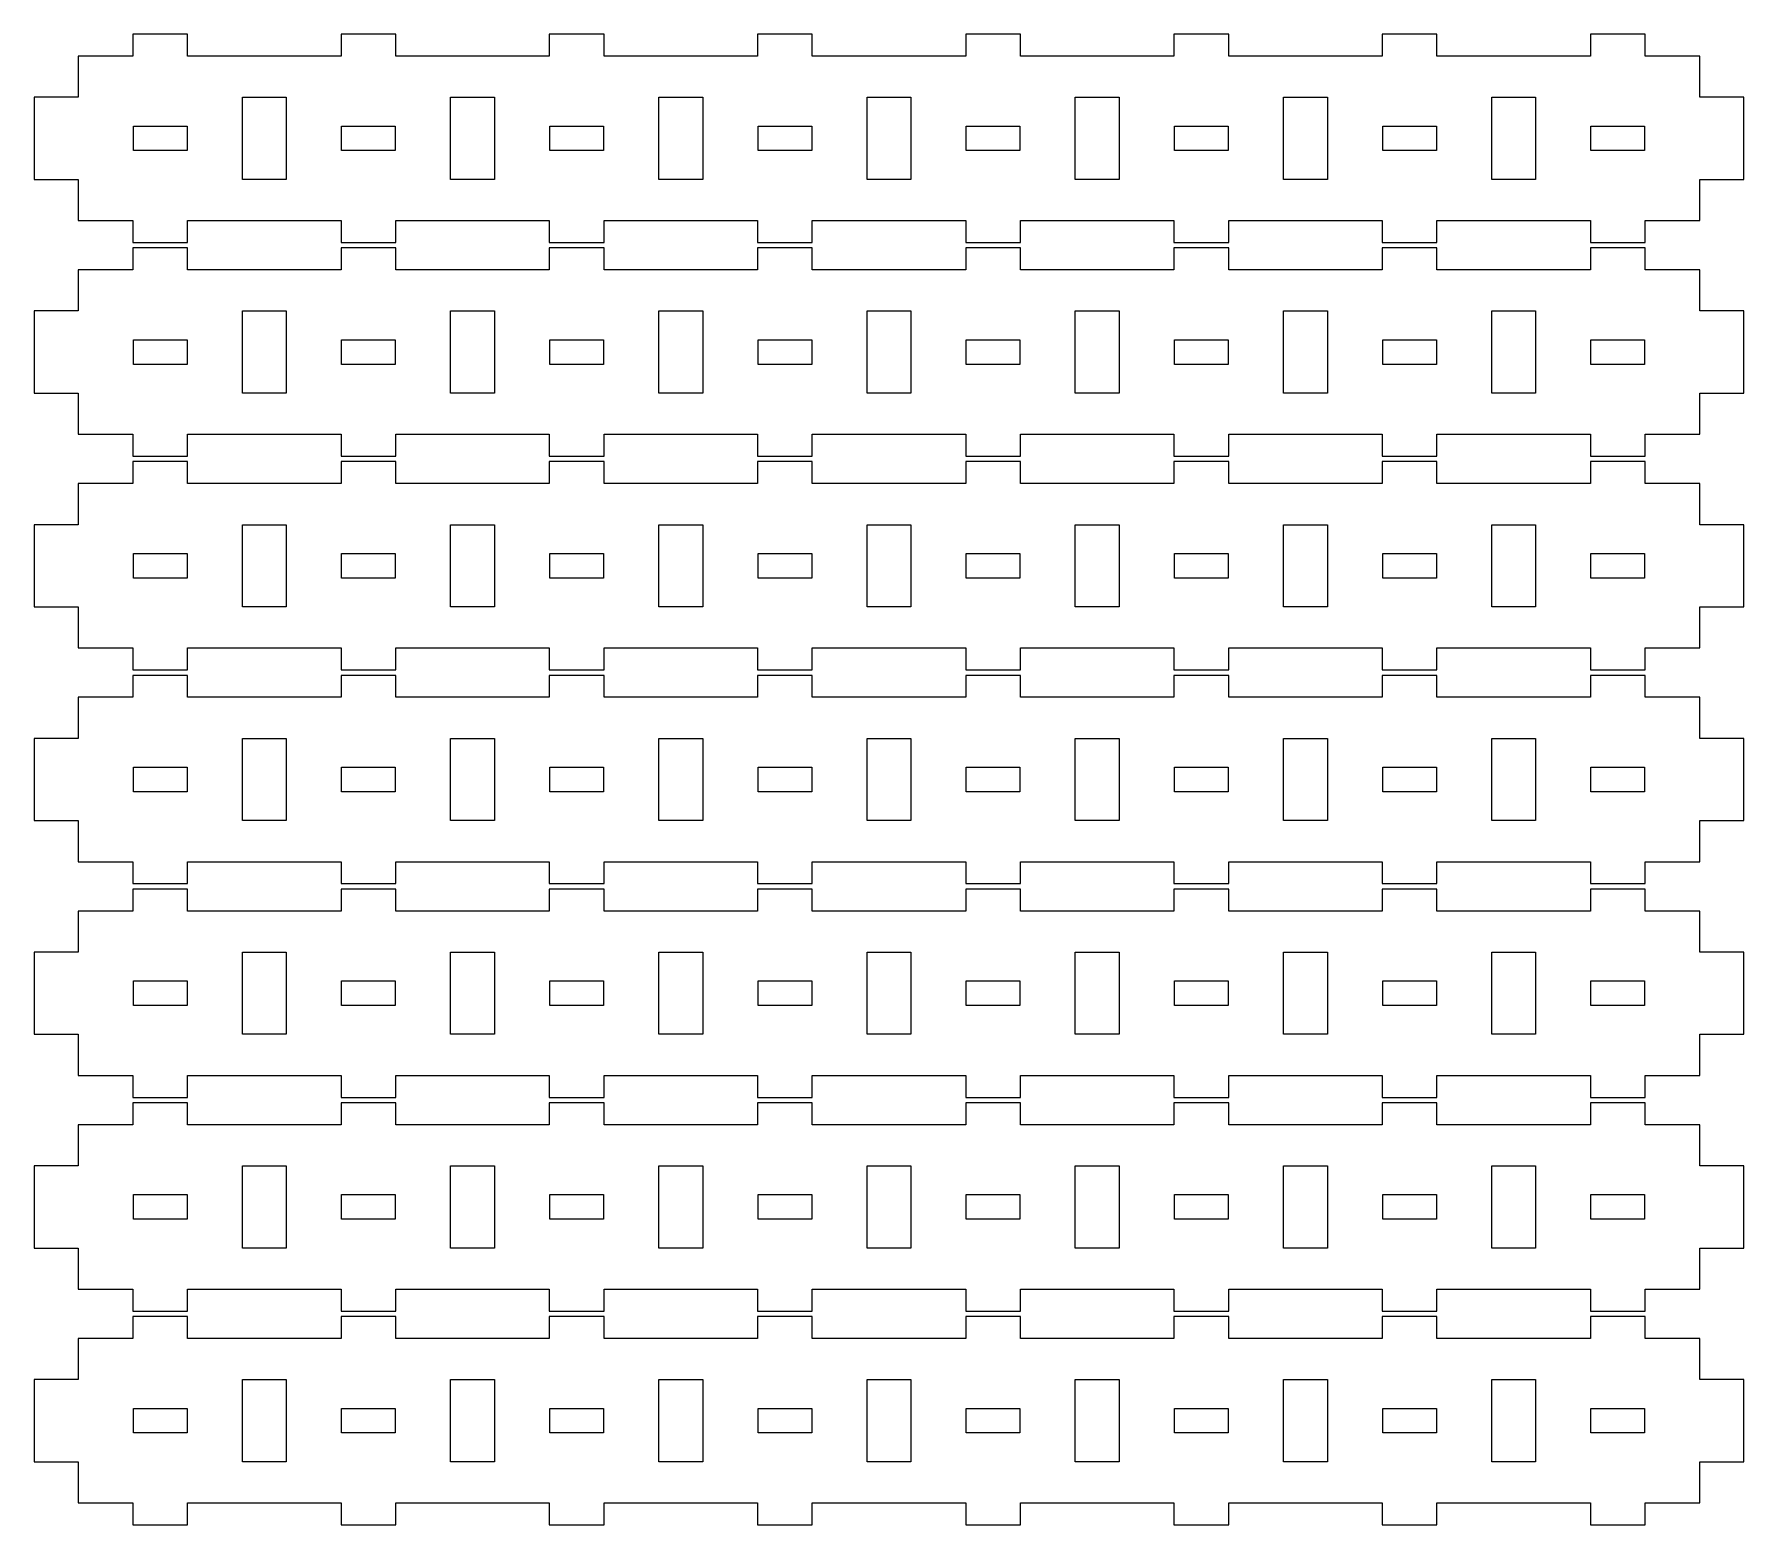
# Model space of a CAD drawing. Header units: metres. Extents: x -160 to 479, y -45 to 506.
# Drawn here: x -156 to 156, y 234.5 to 506.5 of the extents above; entities that cross this region are included whole.
import ezdxf

# ---------------------------------------------------------------- set-up
doc = ezdxf.new("R2010")
doc.units = ezdxf.units.M

msp = doc.modelspace()

# ---------------------------------------------------------------- linework, layer by layer
for p, q in [((-128, 506.5), (-138, 506.5)), ((-138, 506.5), (-138, 502.5)), ((-128, 502.5), (-128, 506.5)), ((-90, 506.5), (-100, 506.5)), ((-100, 506.5), (-100, 502.5)), ((-90, 502.5), (-90, 506.5)), ((-52, 506.5), (-62, 506.5)), ((-62, 506.5), (-62, 502.5)), ((-52, 502.5), (-52, 506.5)), ((-14, 506.5), (-24, 506.5)), ((-24, 506.5), (-24, 502.5)), ((-14, 502.5), (-14, 506.5)), ((24, 506.5), (14, 506.5)), ((14, 506.5), (14, 502.5)), ((24, 502.5), (24, 506.5)), ((62, 506.5), (52, 506.5)), ((52, 506.5), (52, 502.5)), ((62, 502.5), (62, 506.5)), ((100, 506.5), (90, 506.5)), ((90, 506.5), (90, 502.5)), ((100, 502.5), (100, 506.5)), ((138, 506.5), (128, 506.5)), ((128, 506.5), (128, 502.5)), ((138, 502.5), (138, 506.5)), ((-138, 502.5), (-148, 502.5)), ((-148, 502.5), (-148, 495)), ((-100, 502.5), (-128, 502.5)), ((-62, 502.5), (-90, 502.5)), ((-24, 502.5), (-52, 502.5)), ((14, 502.5), (-14, 502.5)), ((52, 502.5), (24, 502.5)), ((90, 502.5), (62, 502.5)), ((128, 502.5), (100, 502.5)), ((148, 502.5), (138, 502.5)), ((148, 495), (148, 502.5)), ((-148, 495), (-156, 495)), ((-156, 495), (-156, 480)), ((-118, 480), (-118, 495)), ((-118, 495), (-110, 495)), ((-110, 495), (-110, 480)), ((-80, 480), (-80, 495)), ((-80, 495), (-72, 495)), ((-72, 495), (-72, 480)), ((-42, 480), (-42, 495)), ((-42, 495), (-34, 495)), ((-34, 495), (-34, 480)), ((-4, 480), (-4, 495)), ((-4, 495), (4, 495)), ((4, 495), (4, 480)), ((34, 480), (34, 495)), ((34, 495), (42, 495)), ((42, 495), (42, 480)), ((72, 480), (72, 495)), ((72, 495), (80, 495)), ((80, 495), (80, 480)), ((110, 480), (110, 495)), ((110, 495), (118, 495)), ((118, 495), (118, 480)), ((156, 495), (148, 495)), ((156, 480), (156, 495)), ((-137.89, 485.255), (-137.89, 489.745)), ((-137.89, 489.745), (-128.11, 489.745)), ((-128.11, 489.745), (-128.11, 485.255)), ((-99.89, 485.255), (-99.89, 489.745)), ((-99.89, 489.745), (-90.11, 489.745)), ((-90.11, 489.745), (-90.11, 485.255)), ((-61.89, 485.255), (-61.89, 489.745)), ((-61.89, 489.745), (-52.11, 489.745)), ((-52.11, 489.745), (-52.11, 485.255)), ((-23.89, 485.255), (-23.89, 489.745)), ((-23.89, 489.745), (-14.11, 489.745)), ((-14.11, 489.745), (-14.11, 485.255)), ((14.11, 485.255), (14.11, 489.745)), ((14.11, 489.745), (23.89, 489.745)), ((23.89, 489.745), (23.89, 485.255)), ((52.11, 485.255), (52.11, 489.745)), ((52.11, 489.745), (61.89, 489.745)), ((61.89, 489.745), (61.89, 485.255)), ((90.11, 485.255), (90.11, 489.745)), ((90.11, 489.745), (99.89, 489.745)), ((99.89, 489.745), (99.89, 485.255)), ((128.11, 485.255), (128.11, 489.745)), ((128.11, 489.745), (137.89, 489.745)), ((137.89, 489.745), (137.89, 485.255)), ((-128.11, 485.255), (-137.89, 485.255)), ((-90.11, 485.255), (-99.89, 485.255)), ((-52.11, 485.255), (-61.89, 485.255)), ((-14.11, 485.255), (-23.89, 485.255)), ((23.89, 485.255), (14.11, 485.255)), ((61.89, 485.255), (52.11, 485.255)), ((99.89, 485.255), (90.11, 485.255)), ((137.89, 485.255), (128.11, 485.255)), ((-156, 480), (-148, 480)), ((-148, 480), (-148, 472.5)), ((-110, 480), (-118, 480)), ((-72, 480), (-80, 480)), ((-34, 480), (-42, 480)), ((4, 480), (-4, 480)), ((42, 480), (34, 480)), ((80, 480), (72, 480)), ((118, 480), (110, 480)), ((148, 472.5), (148, 480)), ((148, 480), (156, 480)), ((-148, 472.5), (-138, 472.5)), ((-138, 472.5), (-138, 468.5)), ((-128, 472.5), (-100, 472.5)), ((-128, 468.5), (-128, 472.5)), ((-100, 472.5), (-100, 468.5)), ((-90, 468.5), (-90, 472.5)), ((-90, 472.5), (-62, 472.5)), ((-62, 472.5), (-62, 468.5)), ((-52, 468.5), (-52, 472.5)), ((-52, 472.5), (-24, 472.5)), ((-24, 472.5), (-24, 468.5)), ((-14, 468.5), (-14, 472.5)), ((-14, 472.5), (14, 472.5)), ((14, 472.5), (14, 468.5)), ((24, 468.5), (24, 472.5)), ((24, 472.5), (52, 472.5)), ((52, 472.5), (52, 468.5)), ((62, 468.5), (62, 472.5)), ((62, 472.5), (90, 472.5)), ((90, 472.5), (90, 468.5)), ((100, 468.5), (100, 472.5)), ((100, 472.5), (128, 472.5)), ((128, 472.5), (128, 468.5)), ((138, 468.5), (138, 472.5)), ((138, 472.5), (148, 472.5)), ((-138, 468.5), (-128, 468.5)), ((-100, 468.5), (-90, 468.5)), ((-62, 468.5), (-52, 468.5)), ((-24, 468.5), (-14, 468.5)), ((14, 468.5), (24, 468.5)), ((52, 468.5), (62, 468.5)), ((90, 468.5), (100, 468.5)), ((128, 468.5), (138, 468.5)), ((-128, 467.5), (-138, 467.5)), ((-138, 467.5), (-138, 463.5)), ((-128, 463.5), (-128, 467.5)), ((-90, 467.5), (-100, 467.5)), ((-100, 467.5), (-100, 463.5)), ((-90, 463.5), (-90, 467.5)), ((-52, 467.5), (-62, 467.5)), ((-62, 467.5), (-62, 463.5)), ((-52, 463.5), (-52, 467.5)), ((-14, 467.5), (-24, 467.5)), ((-24, 467.5), (-24, 463.5)), ((-14, 463.5), (-14, 467.5)), ((24, 467.5), (14, 467.5)), ((14, 467.5), (14, 463.5)), ((24, 463.5), (24, 467.5)), ((62, 467.5), (52, 467.5)), ((52, 467.5), (52, 463.5)), ((62, 463.5), (62, 467.5)), ((100, 467.5), (90, 467.5)), ((90, 467.5), (90, 463.5)), ((100, 463.5), (100, 467.5)), ((138, 467.5), (128, 467.5)), ((128, 467.5), (128, 463.5)), ((138, 463.5), (138, 467.5)), ((-138, 463.5), (-148, 463.5)), ((-148, 463.5), (-148, 456)), ((-100, 463.5), (-128, 463.5)), ((-62, 463.5), (-90, 463.5)), ((-24, 463.5), (-52, 463.5)), ((14, 463.5), (-14, 463.5)), ((52, 463.5), (24, 463.5)), ((90, 463.5), (62, 463.5)), ((128, 463.5), (100, 463.5)), ((148, 463.5), (138, 463.5)), ((148, 456), (148, 463.5)), ((-148, 456), (-156, 456)), ((-156, 456), (-156, 441)), ((-118, 441), (-118, 456)), ((-118, 456), (-110, 456)), ((-110, 456), (-110, 441)), ((-80, 441), (-80, 456)), ((-80, 456), (-72, 456)), ((-72, 456), (-72, 441)), ((-42, 441), (-42, 456)), ((-42, 456), (-34, 456)), ((-34, 456), (-34, 441)), ((-4, 441), (-4, 456)), ((-4, 456), (4, 456)), ((4, 456), (4, 441)), ((34, 441), (34, 456)), ((34, 456), (42, 456)), ((42, 456), (42, 441)), ((72, 441), (72, 456)), ((72, 456), (80, 456)), ((80, 456), (80, 441)), ((110, 441), (110, 456)), ((110, 456), (118, 456)), ((118, 456), (118, 441)), ((156, 456), (148, 456)), ((156, 441), (156, 456)), ((-137.89, 446.255), (-137.89, 450.745)), ((-137.89, 450.745), (-128.11, 450.745)), ((-128.11, 450.745), (-128.11, 446.255)), ((-99.89, 446.255), (-99.89, 450.745)), ((-99.89, 450.745), (-90.11, 450.745)), ((-90.11, 450.745), (-90.11, 446.255)), ((-61.89, 446.255), (-61.89, 450.745)), ((-61.89, 450.745), (-52.11, 450.745)), ((-52.11, 450.745), (-52.11, 446.255)), ((-23.89, 446.255), (-23.89, 450.745)), ((-23.89, 450.745), (-14.11, 450.745)), ((-14.11, 450.745), (-14.11, 446.255)), ((14.11, 446.255), (14.11, 450.745)), ((14.11, 450.745), (23.89, 450.745)), ((23.89, 450.745), (23.89, 446.255)), ((52.11, 446.255), (52.11, 450.745)), ((52.11, 450.745), (61.89, 450.745)), ((61.89, 450.745), (61.89, 446.255)), ((90.11, 446.255), (90.11, 450.745)), ((90.11, 450.745), (99.89, 450.745)), ((99.89, 450.745), (99.89, 446.255)), ((128.11, 446.255), (128.11, 450.745)), ((128.11, 450.745), (137.89, 450.745)), ((137.89, 450.745), (137.89, 446.255)), ((-128.11, 446.255), (-137.89, 446.255)), ((-90.11, 446.255), (-99.89, 446.255)), ((-52.11, 446.255), (-61.89, 446.255)), ((-14.11, 446.255), (-23.89, 446.255)), ((23.89, 446.255), (14.11, 446.255)), ((61.89, 446.255), (52.11, 446.255)), ((99.89, 446.255), (90.11, 446.255)), ((137.89, 446.255), (128.11, 446.255)), ((-156, 441), (-148, 441)), ((-148, 441), (-148, 433.5)), ((-110, 441), (-118, 441)), ((-72, 441), (-80, 441)), ((-34, 441), (-42, 441)), ((4, 441), (-4, 441)), ((42, 441), (34, 441)), ((80, 441), (72, 441)), ((118, 441), (110, 441)), ((148, 433.5), (148, 441)), ((148, 441), (156, 441)), ((-148, 433.5), (-138, 433.5)), ((-138, 433.5), (-138, 429.5)), ((-128, 433.5), (-100, 433.5)), ((-128, 429.5), (-128, 433.5)), ((-100, 433.5), (-100, 429.5)), ((-90, 429.5), (-90, 433.5)), ((-90, 433.5), (-62, 433.5)), ((-62, 433.5), (-62, 429.5)), ((-52, 429.5), (-52, 433.5)), ((-52, 433.5), (-24, 433.5)), ((-24, 433.5), (-24, 429.5)), ((-14, 429.5), (-14, 433.5)), ((-14, 433.5), (14, 433.5)), ((14, 433.5), (14, 429.5)), ((24, 429.5), (24, 433.5)), ((24, 433.5), (52, 433.5)), ((52, 433.5), (52, 429.5)), ((62, 429.5), (62, 433.5)), ((62, 433.5), (90, 433.5)), ((90, 433.5), (90, 429.5)), ((100, 429.5), (100, 433.5)), ((100, 433.5), (128, 433.5)), ((128, 433.5), (128, 429.5)), ((138, 429.5), (138, 433.5)), ((138, 433.5), (148, 433.5)), ((-138, 429.5), (-128, 429.5)), ((-128, 428.5), (-138, 428.5)), ((-138, 428.5), (-138, 424.5)), ((-128, 424.5), (-128, 428.5)), ((-100, 429.5), (-90, 429.5)), ((-90, 428.5), (-100, 428.5)), ((-100, 428.5), (-100, 424.5)), ((-90, 424.5), (-90, 428.5)), ((-62, 429.5), (-52, 429.5)), ((-52, 428.5), (-62, 428.5)), ((-62, 428.5), (-62, 424.5)), ((-52, 424.5), (-52, 428.5)), ((-24, 429.5), (-14, 429.5)), ((-14, 428.5), (-24, 428.5)), ((-24, 428.5), (-24, 424.5)), ((-14, 424.5), (-14, 428.5)), ((14, 429.5), (24, 429.5)), ((24, 428.5), (14, 428.5)), ((14, 428.5), (14, 424.5)), ((24, 424.5), (24, 428.5)), ((52, 429.5), (62, 429.5)), ((62, 428.5), (52, 428.5)), ((52, 428.5), (52, 424.5)), ((62, 424.5), (62, 428.5)), ((90, 429.5), (100, 429.5)), ((100, 428.5), (90, 428.5)), ((90, 428.5), (90, 424.5)), ((100, 424.5), (100, 428.5)), ((128, 429.5), (138, 429.5)), ((138, 428.5), (128, 428.5)), ((128, 428.5), (128, 424.5)), ((138, 424.5), (138, 428.5)), ((-138, 424.5), (-148, 424.5)), ((-148, 424.5), (-148, 417)), ((-100, 424.5), (-128, 424.5)), ((-62, 424.5), (-90, 424.5)), ((-24, 424.5), (-52, 424.5)), ((14, 424.5), (-14, 424.5)), ((52, 424.5), (24, 424.5)), ((90, 424.5), (62, 424.5)), ((128, 424.5), (100, 424.5)), ((148, 424.5), (138, 424.5)), ((148, 417), (148, 424.5)), ((-148, 417), (-156, 417)), ((-156, 417), (-156, 402)), ((-118, 402), (-118, 417)), ((-118, 417), (-110, 417)), ((-110, 417), (-110, 402)), ((-80, 402), (-80, 417)), ((-80, 417), (-72, 417)), ((-72, 417), (-72, 402)), ((-42, 402), (-42, 417)), ((-42, 417), (-34, 417)), ((-34, 417), (-34, 402)), ((-4, 402), (-4, 417)), ((-4, 417), (4, 417)), ((4, 417), (4, 402)), ((34, 402), (34, 417)), ((34, 417), (42, 417)), ((42, 417), (42, 402)), ((72, 402), (72, 417)), ((72, 417), (80, 417)), ((80, 417), (80, 402)), ((110, 402), (110, 417)), ((110, 417), (118, 417)), ((118, 417), (118, 402)), ((156, 417), (148, 417)), ((156, 402), (156, 417)), ((-137.89, 407.255), (-137.89, 411.745)), ((-137.89, 411.745), (-128.11, 411.745)), ((-128.11, 411.745), (-128.11, 407.255)), ((-99.89, 407.255), (-99.89, 411.745)), ((-99.89, 411.745), (-90.11, 411.745)), ((-90.11, 411.745), (-90.11, 407.255)), ((-61.89, 407.255), (-61.89, 411.745)), ((-61.89, 411.745), (-52.11, 411.745)), ((-52.11, 411.745), (-52.11, 407.255)), ((-23.89, 407.255), (-23.89, 411.745)), ((-23.89, 411.745), (-14.11, 411.745)), ((-14.11, 411.745), (-14.11, 407.255)), ((14.11, 407.255), (14.11, 411.745)), ((14.11, 411.745), (23.89, 411.745)), ((23.89, 411.745), (23.89, 407.255)), ((52.11, 407.255), (52.11, 411.745)), ((52.11, 411.745), (61.89, 411.745)), ((61.89, 411.745), (61.89, 407.255)), ((90.11, 407.255), (90.11, 411.745)), ((90.11, 411.745), (99.89, 411.745)), ((99.89, 411.745), (99.89, 407.255)), ((128.11, 407.255), (128.11, 411.745)), ((128.11, 411.745), (137.89, 411.745)), ((137.89, 411.745), (137.89, 407.255)), ((-128.11, 407.255), (-137.89, 407.255)), ((-90.11, 407.255), (-99.89, 407.255)), ((-52.11, 407.255), (-61.89, 407.255)), ((-14.11, 407.255), (-23.89, 407.255)), ((23.89, 407.255), (14.11, 407.255)), ((61.89, 407.255), (52.11, 407.255)), ((99.89, 407.255), (90.11, 407.255)), ((137.89, 407.255), (128.11, 407.255)), ((-156, 402), (-148, 402)), ((-148, 402), (-148, 394.5)), ((-110, 402), (-118, 402)), ((-72, 402), (-80, 402)), ((-34, 402), (-42, 402)), ((4, 402), (-4, 402)), ((42, 402), (34, 402)), ((80, 402), (72, 402)), ((118, 402), (110, 402)), ((148, 394.5), (148, 402)), ((148, 402), (156, 402)), ((-148, 394.5), (-138, 394.5)), ((-138, 394.5), (-138, 390.5)), ((-128, 394.5), (-100, 394.5)), ((-128, 390.5), (-128, 394.5)), ((-100, 394.5), (-100, 390.5)), ((-90, 390.5), (-90, 394.5)), ((-90, 394.5), (-62, 394.5)), ((-62, 394.5), (-62, 390.5)), ((-52, 390.5), (-52, 394.5)), ((-52, 394.5), (-24, 394.5)), ((-24, 394.5), (-24, 390.5)), ((-14, 390.5), (-14, 394.5)), ((-14, 394.5), (14, 394.5)), ((14, 394.5), (14, 390.5)), ((24, 390.5), (24, 394.5)), ((24, 394.5), (52, 394.5)), ((52, 394.5), (52, 390.5)), ((62, 390.5), (62, 394.5)), ((62, 394.5), (90, 394.5)), ((90, 394.5), (90, 390.5)), ((100, 390.5), (100, 394.5)), ((100, 394.5), (128, 394.5)), ((128, 394.5), (128, 390.5)), ((138, 390.5), (138, 394.5)), ((138, 394.5), (148, 394.5)), ((-138, 390.5), (-128, 390.5)), ((-100, 390.5), (-90, 390.5)), ((-62, 390.5), (-52, 390.5)), ((-24, 390.5), (-14, 390.5)), ((14, 390.5), (24, 390.5)), ((52, 390.5), (62, 390.5)), ((90, 390.5), (100, 390.5)), ((128, 390.5), (138, 390.5)), ((-128, 389.5), (-138, 389.5)), ((-138, 389.5), (-138, 385.5)), ((-128, 385.5), (-128, 389.5)), ((-90, 389.5), (-100, 389.5)), ((-100, 389.5), (-100, 385.5)), ((-90, 385.5), (-90, 389.5)), ((-52, 389.5), (-62, 389.5)), ((-62, 389.5), (-62, 385.5)), ((-52, 385.5), (-52, 389.5)), ((-14, 389.5), (-24, 389.5)), ((-24, 389.5), (-24, 385.5)), ((-14, 385.5), (-14, 389.5)), ((24, 389.5), (14, 389.5)), ((14, 389.5), (14, 385.5)), ((24, 385.5), (24, 389.5)), ((62, 389.5), (52, 389.5)), ((52, 389.5), (52, 385.5)), ((62, 385.5), (62, 389.5)), ((100, 389.5), (90, 389.5)), ((90, 389.5), (90, 385.5)), ((100, 385.5), (100, 389.5)), ((138, 389.5), (128, 389.5)), ((128, 389.5), (128, 385.5)), ((138, 385.5), (138, 389.5)), ((-138, 385.5), (-148, 385.5)), ((-148, 385.5), (-148, 378)), ((-100, 385.5), (-128, 385.5)), ((-62, 385.5), (-90, 385.5)), ((-24, 385.5), (-52, 385.5)), ((14, 385.5), (-14, 385.5)), ((52, 385.5), (24, 385.5)), ((90, 385.5), (62, 385.5)), ((128, 385.5), (100, 385.5)), ((148, 385.5), (138, 385.5)), ((148, 378), (148, 385.5)), ((-148, 378), (-156, 378)), ((-156, 378), (-156, 363)), ((-118, 363), (-118, 378)), ((-118, 378), (-110, 378)), ((-110, 378), (-110, 363)), ((-80, 363), (-80, 378)), ((-80, 378), (-72, 378)), ((-72, 378), (-72, 363)), ((-42, 363), (-42, 378)), ((-42, 378), (-34, 378)), ((-34, 378), (-34, 363)), ((-4, 363), (-4, 378)), ((-4, 378), (4, 378)), ((4, 378), (4, 363)), ((34, 363), (34, 378)), ((34, 378), (42, 378)), ((42, 378), (42, 363)), ((72, 363), (72, 378)), ((72, 378), (80, 378)), ((80, 378), (80, 363)), ((110, 363), (110, 378)), ((110, 378), (118, 378)), ((118, 378), (118, 363)), ((156, 378), (148, 378)), ((156, 363), (156, 378)), ((-137.89, 368.255), (-137.89, 372.745)), ((-137.89, 372.745), (-128.11, 372.745)), ((-128.11, 372.745), (-128.11, 368.255)), ((-99.89, 368.255), (-99.89, 372.745)), ((-99.89, 372.745), (-90.11, 372.745)), ((-90.11, 372.745), (-90.11, 368.255)), ((-61.89, 368.255), (-61.89, 372.745)), ((-61.89, 372.745), (-52.11, 372.745)), ((-52.11, 372.745), (-52.11, 368.255)), ((-23.89, 368.255), (-23.89, 372.745)), ((-23.89, 372.745), (-14.11, 372.745)), ((-14.11, 372.745), (-14.11, 368.255)), ((14.11, 368.255), (14.11, 372.745)), ((14.11, 372.745), (23.89, 372.745)), ((23.89, 372.745), (23.89, 368.255)), ((52.11, 368.255), (52.11, 372.745)), ((52.11, 372.745), (61.89, 372.745)), ((61.89, 372.745), (61.89, 368.255)), ((90.11, 368.255), (90.11, 372.745)), ((90.11, 372.745), (99.89, 372.745)), ((99.89, 372.745), (99.89, 368.255)), ((128.11, 368.255), (128.11, 372.745)), ((128.11, 372.745), (137.89, 372.745)), ((137.89, 372.745), (137.89, 368.255)), ((-128.11, 368.255), (-137.89, 368.255)), ((-90.11, 368.255), (-99.89, 368.255)), ((-52.11, 368.255), (-61.89, 368.255)), ((-14.11, 368.255), (-23.89, 368.255)), ((23.89, 368.255), (14.11, 368.255)), ((61.89, 368.255), (52.11, 368.255)), ((99.89, 368.255), (90.11, 368.255)), ((137.89, 368.255), (128.11, 368.255)), ((-156, 363), (-148, 363)), ((-148, 363), (-148, 355.5)), ((-110, 363), (-118, 363)), ((-72, 363), (-80, 363)), ((-34, 363), (-42, 363)), ((4, 363), (-4, 363)), ((42, 363), (34, 363)), ((80, 363), (72, 363)), ((118, 363), (110, 363)), ((148, 355.5), (148, 363)), ((148, 363), (156, 363)), ((-148, 355.5), (-138, 355.5)), ((-138, 355.5), (-138, 351.5)), ((-128, 355.5), (-100, 355.5)), ((-128, 351.5), (-128, 355.5)), ((-100, 355.5), (-100, 351.5)), ((-90, 351.5), (-90, 355.5)), ((-90, 355.5), (-62, 355.5)), ((-62, 355.5), (-62, 351.5)), ((-52, 351.5), (-52, 355.5)), ((-52, 355.5), (-24, 355.5)), ((-24, 355.5), (-24, 351.5)), ((-14, 351.5), (-14, 355.5)), ((-14, 355.5), (14, 355.5)), ((14, 355.5), (14, 351.5)), ((24, 351.5), (24, 355.5)), ((24, 355.5), (52, 355.5)), ((52, 355.5), (52, 351.5)), ((62, 351.5), (62, 355.5)), ((62, 355.5), (90, 355.5)), ((90, 355.5), (90, 351.5)), ((100, 351.5), (100, 355.5)), ((100, 355.5), (128, 355.5)), ((128, 355.5), (128, 351.5)), ((138, 351.5), (138, 355.5)), ((138, 355.5), (148, 355.5)), ((-138, 351.5), (-128, 351.5)), ((-128, 350.5), (-138, 350.5)), ((-138, 350.5), (-138, 346.5)), ((-128, 346.5), (-128, 350.5)), ((-100, 351.5), (-90, 351.5)), ((-90, 350.5), (-100, 350.5)), ((-100, 350.5), (-100, 346.5)), ((-90, 346.5), (-90, 350.5)), ((-62, 351.5), (-52, 351.5)), ((-52, 350.5), (-62, 350.5)), ((-62, 350.5), (-62, 346.5)), ((-52, 346.5), (-52, 350.5)), ((-24, 351.5), (-14, 351.5)), ((-14, 350.5), (-24, 350.5)), ((-24, 350.5), (-24, 346.5)), ((-14, 346.5), (-14, 350.5)), ((14, 351.5), (24, 351.5)), ((24, 350.5), (14, 350.5)), ((14, 350.5), (14, 346.5)), ((24, 346.5), (24, 350.5)), ((52, 351.5), (62, 351.5)), ((62, 350.5), (52, 350.5)), ((52, 350.5), (52, 346.5)), ((62, 346.5), (62, 350.5)), ((90, 351.5), (100, 351.5)), ((100, 350.5), (90, 350.5)), ((90, 350.5), (90, 346.5)), ((100, 346.5), (100, 350.5)), ((128, 351.5), (138, 351.5)), ((138, 350.5), (128, 350.5)), ((128, 350.5), (128, 346.5)), ((138, 346.5), (138, 350.5)), ((-138, 346.5), (-148, 346.5)), ((-148, 346.5), (-148, 339)), ((-100, 346.5), (-128, 346.5)), ((-62, 346.5), (-90, 346.5)), ((-24, 346.5), (-52, 346.5)), ((14, 346.5), (-14, 346.5)), ((52, 346.5), (24, 346.5)), ((90, 346.5), (62, 346.5)), ((128, 346.5), (100, 346.5)), ((148, 346.5), (138, 346.5)), ((148, 339), (148, 346.5)), ((-148, 339), (-156, 339)), ((-156, 339), (-156, 324)), ((-118, 324), (-118, 339)), ((-118, 339), (-110, 339)), ((-110, 339), (-110, 324)), ((-80, 324), (-80, 339)), ((-80, 339), (-72, 339)), ((-72, 339), (-72, 324)), ((-42, 324), (-42, 339)), ((-42, 339), (-34, 339)), ((-34, 339), (-34, 324)), ((-4, 324), (-4, 339)), ((-4, 339), (4, 339)), ((4, 339), (4, 324)), ((34, 324), (34, 339)), ((34, 339), (42, 339)), ((42, 339), (42, 324)), ((72, 324), (72, 339)), ((72, 339), (80, 339)), ((80, 339), (80, 324)), ((110, 324), (110, 339)), ((110, 339), (118, 339)), ((118, 339), (118, 324)), ((156, 339), (148, 339)), ((156, 324), (156, 339)), ((-137.89, 329.255), (-137.89, 333.745)), ((-137.89, 333.745), (-128.11, 333.745)), ((-128.11, 333.745), (-128.11, 329.255)), ((-99.89, 329.255), (-99.89, 333.745)), ((-99.89, 333.745), (-90.11, 333.745)), ((-90.11, 333.745), (-90.11, 329.255)), ((-61.89, 329.255), (-61.89, 333.745)), ((-61.89, 333.745), (-52.11, 333.745)), ((-52.11, 333.745), (-52.11, 329.255)), ((-23.89, 329.255), (-23.89, 333.745)), ((-23.89, 333.745), (-14.11, 333.745)), ((-14.11, 333.745), (-14.11, 329.255)), ((14.11, 329.255), (14.11, 333.745)), ((14.11, 333.745), (23.89, 333.745)), ((23.89, 333.745), (23.89, 329.255)), ((52.11, 329.255), (52.11, 333.745)), ((52.11, 333.745), (61.89, 333.745)), ((61.89, 333.745), (61.89, 329.255)), ((90.11, 329.255), (90.11, 333.745)), ((90.11, 333.745), (99.89, 333.745)), ((99.89, 333.745), (99.89, 329.255)), ((128.11, 329.255), (128.11, 333.745)), ((128.11, 333.745), (137.89, 333.745)), ((137.89, 333.745), (137.89, 329.255)), ((-128.11, 329.255), (-137.89, 329.255)), ((-90.11, 329.255), (-99.89, 329.255)), ((-52.11, 329.255), (-61.89, 329.255)), ((-14.11, 329.255), (-23.89, 329.255)), ((23.89, 329.255), (14.11, 329.255)), ((61.89, 329.255), (52.11, 329.255)), ((99.89, 329.255), (90.11, 329.255)), ((137.89, 329.255), (128.11, 329.255)), ((-156, 324), (-148, 324)), ((-148, 324), (-148, 316.5)), ((-110, 324), (-118, 324)), ((-72, 324), (-80, 324)), ((-34, 324), (-42, 324)), ((4, 324), (-4, 324)), ((42, 324), (34, 324)), ((80, 324), (72, 324)), ((118, 324), (110, 324)), ((148, 316.5), (148, 324)), ((148, 324), (156, 324)), ((-148, 316.5), (-138, 316.5)), ((-138, 316.5), (-138, 312.5)), ((-128, 316.5), (-100, 316.5)), ((-128, 312.5), (-128, 316.5)), ((-100, 316.5), (-100, 312.5)), ((-90, 312.5), (-90, 316.5)), ((-90, 316.5), (-62, 316.5)), ((-62, 316.5), (-62, 312.5)), ((-52, 312.5), (-52, 316.5)), ((-52, 316.5), (-24, 316.5)), ((-24, 316.5), (-24, 312.5)), ((-14, 312.5), (-14, 316.5)), ((-14, 316.5), (14, 316.5)), ((14, 316.5), (14, 312.5)), ((24, 312.5), (24, 316.5)), ((24, 316.5), (52, 316.5)), ((52, 316.5), (52, 312.5)), ((62, 312.5), (62, 316.5)), ((62, 316.5), (90, 316.5)), ((90, 316.5), (90, 312.5)), ((100, 312.5), (100, 316.5)), ((100, 316.5), (128, 316.5)), ((128, 316.5), (128, 312.5)), ((138, 312.5), (138, 316.5)), ((138, 316.5), (148, 316.5)), ((-138, 312.5), (-128, 312.5)), ((-100, 312.5), (-90, 312.5)), ((-62, 312.5), (-52, 312.5)), ((-24, 312.5), (-14, 312.5)), ((14, 312.5), (24, 312.5)), ((52, 312.5), (62, 312.5)), ((90, 312.5), (100, 312.5)), ((128, 312.5), (138, 312.5)), ((-128, 311.5), (-138, 311.5)), ((-138, 311.5), (-138, 307.5)), ((-128, 307.5), (-128, 311.5)), ((-90, 311.5), (-100, 311.5)), ((-100, 311.5), (-100, 307.5)), ((-90, 307.5), (-90, 311.5)), ((-52, 311.5), (-62, 311.5)), ((-62, 311.5), (-62, 307.5)), ((-52, 307.5), (-52, 311.5)), ((-14, 311.5), (-24, 311.5)), ((-24, 311.5), (-24, 307.5)), ((-14, 307.5), (-14, 311.5)), ((24, 311.5), (14, 311.5)), ((14, 311.5), (14, 307.5)), ((24, 307.5), (24, 311.5)), ((62, 311.5), (52, 311.5)), ((52, 311.5), (52, 307.5)), ((62, 307.5), (62, 311.5)), ((100, 311.5), (90, 311.5)), ((90, 311.5), (90, 307.5)), ((100, 307.5), (100, 311.5)), ((138, 311.5), (128, 311.5)), ((128, 311.5), (128, 307.5)), ((138, 307.5), (138, 311.5)), ((-138, 307.5), (-148, 307.5)), ((-148, 307.5), (-148, 300)), ((-100, 307.5), (-128, 307.5)), ((-62, 307.5), (-90, 307.5)), ((-24, 307.5), (-52, 307.5)), ((14, 307.5), (-14, 307.5)), ((52, 307.5), (24, 307.5)), ((90, 307.5), (62, 307.5)), ((128, 307.5), (100, 307.5)), ((148, 307.5), (138, 307.5)), ((148, 300), (148, 307.5)), ((-148, 300), (-156, 300)), ((-156, 300), (-156, 285)), ((-118, 285), (-118, 300)), ((-118, 300), (-110, 300)), ((-110, 300), (-110, 285)), ((-80, 285), (-80, 300)), ((-80, 300), (-72, 300)), ((-72, 300), (-72, 285)), ((-42, 285), (-42, 300)), ((-42, 300), (-34, 300)), ((-34, 300), (-34, 285)), ((-4, 285), (-4, 300)), ((-4, 300), (4, 300)), ((4, 300), (4, 285)), ((34, 285), (34, 300)), ((34, 300), (42, 300)), ((42, 300), (42, 285)), ((72, 285), (72, 300)), ((72, 300), (80, 300)), ((80, 300), (80, 285)), ((110, 285), (110, 300)), ((110, 300), (118, 300)), ((118, 300), (118, 285)), ((156, 300), (148, 300)), ((156, 285), (156, 300)), ((-137.89, 290.255), (-137.89, 294.745)), ((-137.89, 294.745), (-128.11, 294.745)), ((-128.11, 294.745), (-128.11, 290.255)), ((-99.89, 290.255), (-99.89, 294.745)), ((-99.89, 294.745), (-90.11, 294.745)), ((-90.11, 294.745), (-90.11, 290.255)), ((-61.89, 290.255), (-61.89, 294.745)), ((-61.89, 294.745), (-52.11, 294.745)), ((-52.11, 294.745), (-52.11, 290.255)), ((-23.89, 290.255), (-23.89, 294.745)), ((-23.89, 294.745), (-14.11, 294.745)), ((-14.11, 294.745), (-14.11, 290.255)), ((14.11, 290.255), (14.11, 294.745)), ((14.11, 294.745), (23.89, 294.745)), ((23.89, 294.745), (23.89, 290.255)), ((52.11, 290.255), (52.11, 294.745)), ((52.11, 294.745), (61.89, 294.745)), ((61.89, 294.745), (61.89, 290.255)), ((90.11, 290.255), (90.11, 294.745)), ((90.11, 294.745), (99.89, 294.745)), ((99.89, 294.745), (99.89, 290.255)), ((128.11, 290.255), (128.11, 294.745)), ((128.11, 294.745), (137.89, 294.745)), ((137.89, 294.745), (137.89, 290.255)), ((-128.11, 290.255), (-137.89, 290.255)), ((-90.11, 290.255), (-99.89, 290.255)), ((-52.11, 290.255), (-61.89, 290.255)), ((-14.11, 290.255), (-23.89, 290.255)), ((23.89, 290.255), (14.11, 290.255)), ((61.89, 290.255), (52.11, 290.255)), ((99.89, 290.255), (90.11, 290.255)), ((137.89, 290.255), (128.11, 290.255)), ((-156, 285), (-148, 285)), ((-148, 285), (-148, 277.5)), ((-110, 285), (-118, 285)), ((-72, 285), (-80, 285)), ((-34, 285), (-42, 285)), ((4, 285), (-4, 285)), ((42, 285), (34, 285)), ((80, 285), (72, 285)), ((118, 285), (110, 285)), ((148, 277.5), (148, 285)), ((148, 285), (156, 285)), ((-148, 277.5), (-138, 277.5)), ((-138, 277.5), (-138, 273.5)), ((-128, 277.5), (-100, 277.5)), ((-128, 273.5), (-128, 277.5)), ((-100, 277.5), (-100, 273.5)), ((-90, 273.5), (-90, 277.5)), ((-90, 277.5), (-62, 277.5)), ((-62, 277.5), (-62, 273.5)), ((-52, 273.5), (-52, 277.5)), ((-52, 277.5), (-24, 277.5)), ((-24, 277.5), (-24, 273.5)), ((-14, 273.5), (-14, 277.5)), ((-14, 277.5), (14, 277.5)), ((14, 277.5), (14, 273.5)), ((24, 273.5), (24, 277.5)), ((24, 277.5), (52, 277.5)), ((52, 277.5), (52, 273.5)), ((62, 273.5), (62, 277.5)), ((62, 277.5), (90, 277.5)), ((90, 277.5), (90, 273.5)), ((100, 273.5), (100, 277.5)), ((100, 277.5), (128, 277.5)), ((128, 277.5), (128, 273.5)), ((138, 273.5), (138, 277.5)), ((138, 277.5), (148, 277.5)), ((-138, 273.5), (-128, 273.5)), ((-128, 272.5), (-138, 272.5)), ((-138, 272.5), (-138, 268.5)), ((-128, 268.5), (-128, 272.5)), ((-100, 273.5), (-90, 273.5)), ((-90, 272.5), (-100, 272.5)), ((-100, 272.5), (-100, 268.5)), ((-90, 268.5), (-90, 272.5)), ((-62, 273.5), (-52, 273.5)), ((-52, 272.5), (-62, 272.5)), ((-62, 272.5), (-62, 268.5)), ((-52, 268.5), (-52, 272.5)), ((-24, 273.5), (-14, 273.5)), ((-14, 272.5), (-24, 272.5)), ((-24, 272.5), (-24, 268.5)), ((-14, 268.5), (-14, 272.5)), ((14, 273.5), (24, 273.5)), ((24, 272.5), (14, 272.5)), ((14, 272.5), (14, 268.5)), ((24, 268.5), (24, 272.5)), ((52, 273.5), (62, 273.5)), ((62, 272.5), (52, 272.5)), ((52, 272.5), (52, 268.5)), ((62, 268.5), (62, 272.5)), ((90, 273.5), (100, 273.5)), ((100, 272.5), (90, 272.5)), ((90, 272.5), (90, 268.5)), ((100, 268.5), (100, 272.5)), ((128, 273.5), (138, 273.5)), ((138, 272.5), (128, 272.5)), ((128, 272.5), (128, 268.5)), ((138, 268.5), (138, 272.5)), ((-138, 268.5), (-148, 268.5)), ((-148, 268.5), (-148, 261)), ((-100, 268.5), (-128, 268.5)), ((-62, 268.5), (-90, 268.5)), ((-24, 268.5), (-52, 268.5)), ((14, 268.5), (-14, 268.5)), ((52, 268.5), (24, 268.5)), ((90, 268.5), (62, 268.5)), ((128, 268.5), (100, 268.5)), ((148, 268.5), (138, 268.5)), ((148, 261), (148, 268.5)), ((-148, 261), (-156, 261)), ((-156, 261), (-156, 246)), ((-118, 246), (-118, 261)), ((-118, 261), (-110, 261)), ((-110, 261), (-110, 246)), ((-80, 246), (-80, 261)), ((-80, 261), (-72, 261)), ((-72, 261), (-72, 246)), ((-42, 246), (-42, 261)), ((-42, 261), (-34, 261)), ((-34, 261), (-34, 246)), ((-4, 246), (-4, 261)), ((-4, 261), (4, 261)), ((4, 261), (4, 246)), ((34, 246), (34, 261)), ((34, 261), (42, 261)), ((42, 261), (42, 246)), ((72, 246), (72, 261)), ((72, 261), (80, 261)), ((80, 261), (80, 246)), ((110, 246), (110, 261)), ((110, 261), (118, 261)), ((118, 261), (118, 246)), ((156, 261), (148, 261)), ((156, 246), (156, 261)), ((-137.89, 251.255), (-137.89, 255.745)), ((-137.89, 255.745), (-128.11, 255.745)), ((-128.11, 255.745), (-128.11, 251.255)), ((-99.89, 251.255), (-99.89, 255.745)), ((-99.89, 255.745), (-90.11, 255.745)), ((-90.11, 255.745), (-90.11, 251.255)), ((-61.89, 251.255), (-61.89, 255.745)), ((-61.89, 255.745), (-52.11, 255.745)), ((-52.11, 255.745), (-52.11, 251.255)), ((-23.89, 251.255), (-23.89, 255.745)), ((-23.89, 255.745), (-14.11, 255.745)), ((-14.11, 255.745), (-14.11, 251.255)), ((14.11, 251.255), (14.11, 255.745)), ((14.11, 255.745), (23.89, 255.745)), ((23.89, 255.745), (23.89, 251.255)), ((52.11, 251.255), (52.11, 255.745)), ((52.11, 255.745), (61.89, 255.745)), ((61.89, 255.745), (61.89, 251.255)), ((90.11, 251.255), (90.11, 255.745)), ((90.11, 255.745), (99.89, 255.745)), ((99.89, 255.745), (99.89, 251.255)), ((128.11, 251.255), (128.11, 255.745)), ((128.11, 255.745), (137.89, 255.745)), ((137.89, 255.745), (137.89, 251.255)), ((-128.11, 251.255), (-137.89, 251.255)), ((-90.11, 251.255), (-99.89, 251.255)), ((-52.11, 251.255), (-61.89, 251.255)), ((-14.11, 251.255), (-23.89, 251.255)), ((23.89, 251.255), (14.11, 251.255)), ((61.89, 251.255), (52.11, 251.255)), ((99.89, 251.255), (90.11, 251.255)), ((137.89, 251.255), (128.11, 251.255)), ((-156, 246), (-148, 246)), ((-148, 246), (-148, 238.5)), ((-110, 246), (-118, 246)), ((-72, 246), (-80, 246)), ((-34, 246), (-42, 246)), ((4, 246), (-4, 246)), ((42, 246), (34, 246)), ((80, 246), (72, 246)), ((118, 246), (110, 246)), ((148, 238.5), (148, 246)), ((148, 246), (156, 246)), ((-148, 238.5), (-138, 238.5)), ((-138, 238.5), (-138, 234.5)), ((-128, 238.5), (-100, 238.5)), ((-128, 234.5), (-128, 238.5)), ((-100, 238.5), (-100, 234.5)), ((-90, 234.5), (-90, 238.5)), ((-90, 238.5), (-62, 238.5)), ((-62, 238.5), (-62, 234.5)), ((-52, 234.5), (-52, 238.5)), ((-52, 238.5), (-24, 238.5)), ((-24, 238.5), (-24, 234.5)), ((-14, 234.5), (-14, 238.5)), ((-14, 238.5), (14, 238.5)), ((14, 238.5), (14, 234.5)), ((24, 234.5), (24, 238.5)), ((24, 238.5), (52, 238.5)), ((52, 238.5), (52, 234.5)), ((62, 234.5), (62, 238.5)), ((62, 238.5), (90, 238.5)), ((90, 238.5), (90, 234.5)), ((100, 234.5), (100, 238.5)), ((100, 238.5), (128, 238.5)), ((128, 238.5), (128, 234.5)), ((138, 234.5), (138, 238.5)), ((138, 238.5), (148, 238.5)), ((-138, 234.5), (-128, 234.5)), ((-100, 234.5), (-90, 234.5)), ((-62, 234.5), (-52, 234.5)), ((-24, 234.5), (-14, 234.5)), ((14, 234.5), (24, 234.5)), ((52, 234.5), (62, 234.5)), ((90, 234.5), (100, 234.5)), ((128, 234.5), (138, 234.5))]:
    msp.add_line(p, q)

doc.saveas('drawing.dxf')
